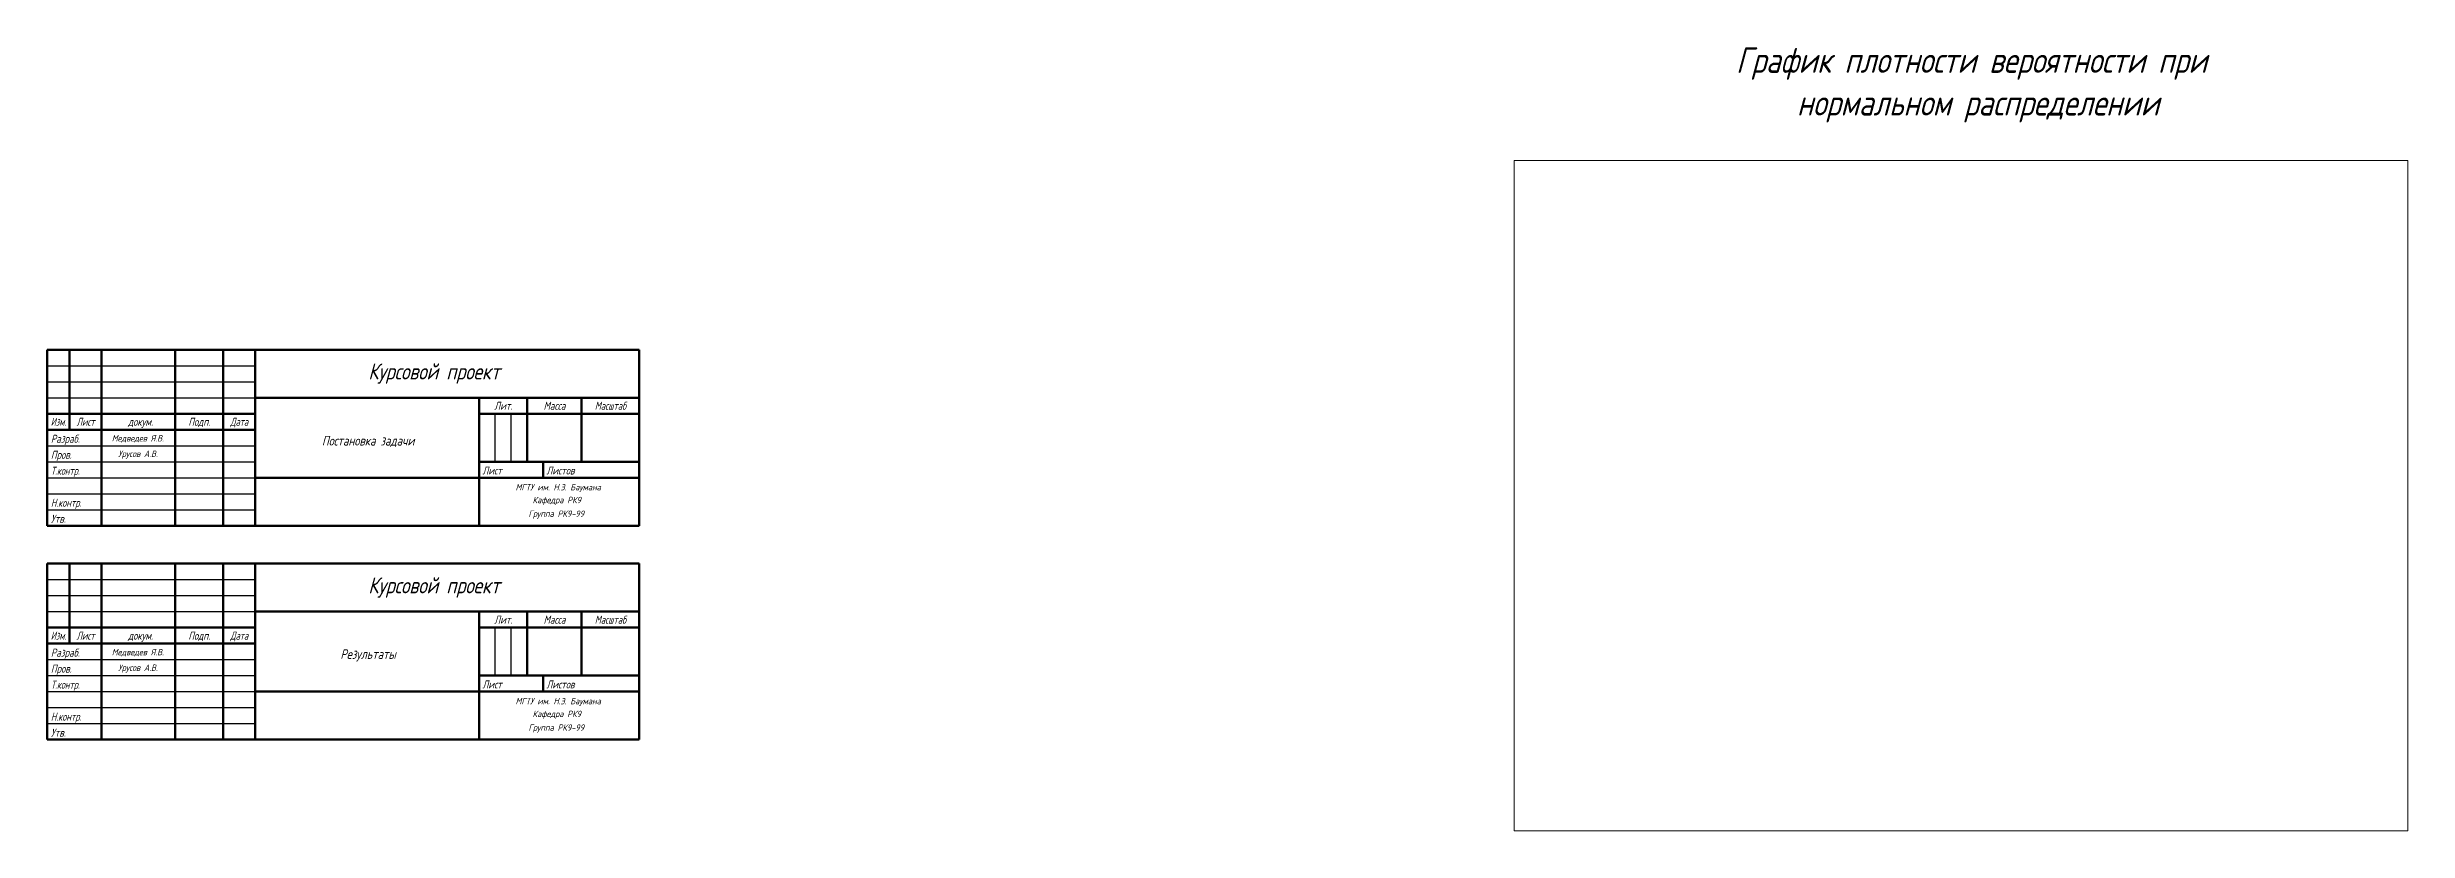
# Model space of a CAD drawing. Header units: millimetres. Extents: x 7434 to 16916, y 795 to 4488.
# Drawn here: x 15072 to 16916, y 3319 to 3931 of the extents above; entities that cross this region are included whole.
import ezdxf
from ezdxf.enums import TextEntityAlignment as Align

# ---------------------------------------------------------------- set-up
doc = ezdxf.new("R2010")
doc.units = ezdxf.units.MM
doc.styles.add('GOST 2.304', font='CS_Gost2304.shx', dxfattribs={"oblique": 15})
picture_1 = doc.add_image_def('image4.png', size_in_pixel=(800, 600))

msp = doc.modelspace()

# ---------------------------------------------------------------- linework, layer by layer
at = {"color": 7, "linetype": 'Continuous', "lineweight": 60}
for p, q in [((15071.6, 3695.1), (15534.1, 3695.1)), ((15071.6, 3557.6), (15071.6, 3695.1)), ((15089.1, 3632.6), (15089.1, 3695.1)), ((15114.1, 3557.6), (15114.1, 3695.1)), ((15171.6, 3557.6), (15171.6, 3695.1)), ((15209.1, 3557.6), (15209.1, 3695.1)), ((15234.1, 3557.6), (15234.1, 3695.1)), ((15534.1, 3557.6), (15534.1, 3695.1)), ((15234.1, 3657.6), (15534.1, 3657.6)), ((15409.1, 3557.6), (15409.1, 3657.6)), ((15446.6, 3607.6), (15446.6, 3657.6)), ((15489.1, 3607.6), (15489.1, 3657.6)), ((15071.6, 3645.1), (15234.1, 3645.1)), ((15409.1, 3645.1), (15534.1, 3645.1)), ((15071.6, 3632.6), (15234.1, 3632.6)), ((15409.1, 3607.6), (15534.1, 3607.6)), ((15459.1, 3595.1), (15459.1, 3607.6)), ((15234.1, 3595.1), (15534.1, 3595.1)), ((15071.6, 3557.6), (15534.1, 3557.6)), ((15071.6, 3528), (15534.1, 3528)), ((15071.6, 3390.5), (15071.6, 3528)), ((15089.1, 3465.5), (15089.1, 3528)), ((15114.1, 3390.5), (15114.1, 3528)), ((15171.6, 3390.5), (15171.6, 3528)), ((15209.1, 3390.5), (15209.1, 3528)), ((15234.1, 3390.5), (15234.1, 3528)), ((15534.1, 3390.5), (15534.1, 3528)), ((15234.1, 3490.5), (15534.1, 3490.5)), ((15409.1, 3390.5), (15409.1, 3490.5)), ((15446.6, 3440.5), (15446.6, 3490.5)), ((15489.1, 3440.5), (15489.1, 3490.5)), ((15071.6, 3478), (15234.1, 3478)), ((15409.1, 3478), (15534.1, 3478)), ((15071.6, 3465.5), (15234.1, 3465.5)), ((15409.1, 3440.5), (15534.1, 3440.5)), ((15459.1, 3428), (15459.1, 3440.5)), ((15234.1, 3428), (15534.1, 3428)), ((15071.6, 3390.5), (15534.1, 3390.5))]:
    msp.add_line(p, q, dxfattribs=at)
at = {"color": 7, "linetype": 'Continuous', "lineweight": 25}
for p, q in [((15071.6, 3682.6), (15234.1, 3682.6)), ((15071.6, 3670.1), (15234.1, 3670.1)), ((15071.6, 3657.6), (15234.1, 3657.6)), ((15421.6, 3607.6), (15421.6, 3645.1)), ((15434.1, 3607.6), (15434.1, 3645.1)), ((15071.6, 3620.1), (15234.1, 3620.1)), ((15071.6, 3607.6), (15234.1, 3607.6)), ((15071.6, 3595.1), (15234.1, 3595.1)), ((15071.6, 3582.6), (15234.1, 3582.6)), ((15071.6, 3570.1), (15234.1, 3570.1)), ((15071.6, 3515.5), (15234.1, 3515.5)), ((15071.6, 3503), (15234.1, 3503)), ((15071.6, 3490.5), (15234.1, 3490.5)), ((15421.6, 3440.5), (15421.6, 3478)), ((15434.1, 3440.5), (15434.1, 3478)), ((15071.6, 3453), (15234.1, 3453)), ((15071.6, 3440.5), (15234.1, 3440.5)), ((15071.6, 3428), (15234.1, 3428)), ((15071.6, 3415.5), (15234.1, 3415.5)), ((15071.6, 3403), (15234.1, 3403))]:
    msp.add_line(p, q, dxfattribs=at)

# ---------------------------------------------------------------- texts
at = {"color": 7, "linetype": 'Continuous', "lineweight": 25, "style": 'GOST 2.304', "oblique": 15}
for s, p in [('Лит.', (15427.9, 3651.3)), ('Масса', (15467.9, 3651.3)), (' докум.', (15142.9, 3638.8)), ('Подп.', (15190.4, 3638.8)), ('Лит.', (15427.9, 3484.2)), ('Масса', (15467.9, 3484.2)), (' докум.', (15142.9, 3471.7)), ('Подп.', (15190.4, 3471.7))]:
    msp.add_text(s, height=6.25, dxfattribs=at).set_placement(p, align=Align.MIDDLE_CENTER)
for s, width, p in [('Масштаб', 0.91954, (15511.6, 3651.3)), ('Изм.', 0.75, (15080.4, 3638.8)), ('Лист', 0.9, (15101.6, 3638.8)), ('Дата', 0.8, (15221.6, 3638.8)), ('Масштаб', 0.91954, (15511.6, 3484.2)), ('Изм.', 0.75, (15080.4, 3471.7)), ('Лист', 0.9, (15101.6, 3471.7)), ('Дата', 0.8, (15221.6, 3471.7))]:
    msp.add_text(s, height=6.25, dxfattribs=dict(at, width=width)).set_placement(p, align=Align.MIDDLE_CENTER)
for s, p in [('Разраб.', (15074.5, 3622.4)), ('Пров.', (15074.5, 3609.9)), ('Лист', (15411.6, 3597.6)), ('Листов', (15461.6, 3597.6)), ('Утв.', (15074.5, 3559.9)), ('Разраб.', (15074.5, 3455.3)), ('Пров.', (15074.5, 3442.8)), ('Лист', (15411.6, 3430.5)), ('Листов', (15461.6, 3430.5)), ('Утв.', (15074.5, 3392.8))]:
    msp.add_text(s, height=6.25, dxfattribs=at).set_placement(p)
for s, width, p in [('Т.контр.', 0.9, (15074.5, 3597.4)), ('Н.контр.', 0.95, (15074.5, 3572.4)), ('Т.контр.', 0.9, (15074.5, 3430.3)), ('Н.контр.', 0.95, (15074.5, 3405.3))]:
    msp.add_text(s, height=6.25, dxfattribs=dict(at, width=width)).set_placement(p)
at = {"insert": (16574.8, 3902), "char_height": 20, "attachment_point": 5, "style": 'GOST 2.304'}
msp.add_mtext('\\A1;График плотности вероятности при\\P нормальном распределении', dxfattribs=at)
at = {"color": 7, "attachment_point": 5, "style": 'GOST 2.304'}
for s, insert, char_height in [('\\A1;Курсовой проект', (15373.8, 3676.4), 12.5), ('\\A1;Медведев Я.В.', (15142.4, 3625.5), 5), ('\\A1;Урусов А.В.', (15142.5, 3613.1), 5), ('\\A1;Постановка задачи', (15322.3, 3623.4), 7.5), ('\\A1;МГТУ им. Н.Э. Баумана', (15470.8, 3587), 5), ('\\A1;Кафедра РК9', (15469.7, 3577), 5), ('\\A1;Группа РК9-99', (15469.3, 3566.3), 5), ('\\A1;Курсовой проект', (15373.8, 3509.3), 12.5), ('\\A1;Медведев Я.В.', (15142.4, 3458.4), 5), ('\\A1;Урусов А.В.', (15142.5, 3446), 5), ('\\A1;Результаты', (15322.3, 3456.3), 7.5), ('\\A1;МГТУ им. Н.Э. Баумана', (15470.8, 3419.9), 5), ('\\A1;Кафедра РК9', (15469.7, 3409.9), 5), ('\\A1;Группа РК9-99', (15469.3, 3399.2), 5)]:
    msp.add_mtext(s, dxfattribs=dict(at, insert=insert, char_height=char_height))

# ---------------------------------------------------------------- pictures from other files: only their frames are drawn
at = {"lineweight": 0}
image = msp.add_image(picture_1, insert=(16217.5, 3319.3), size_in_units=(698.1, 523.6), dxfattribs=at)
image.dxf.flags = 7

doc.saveas('drawing.dxf')
